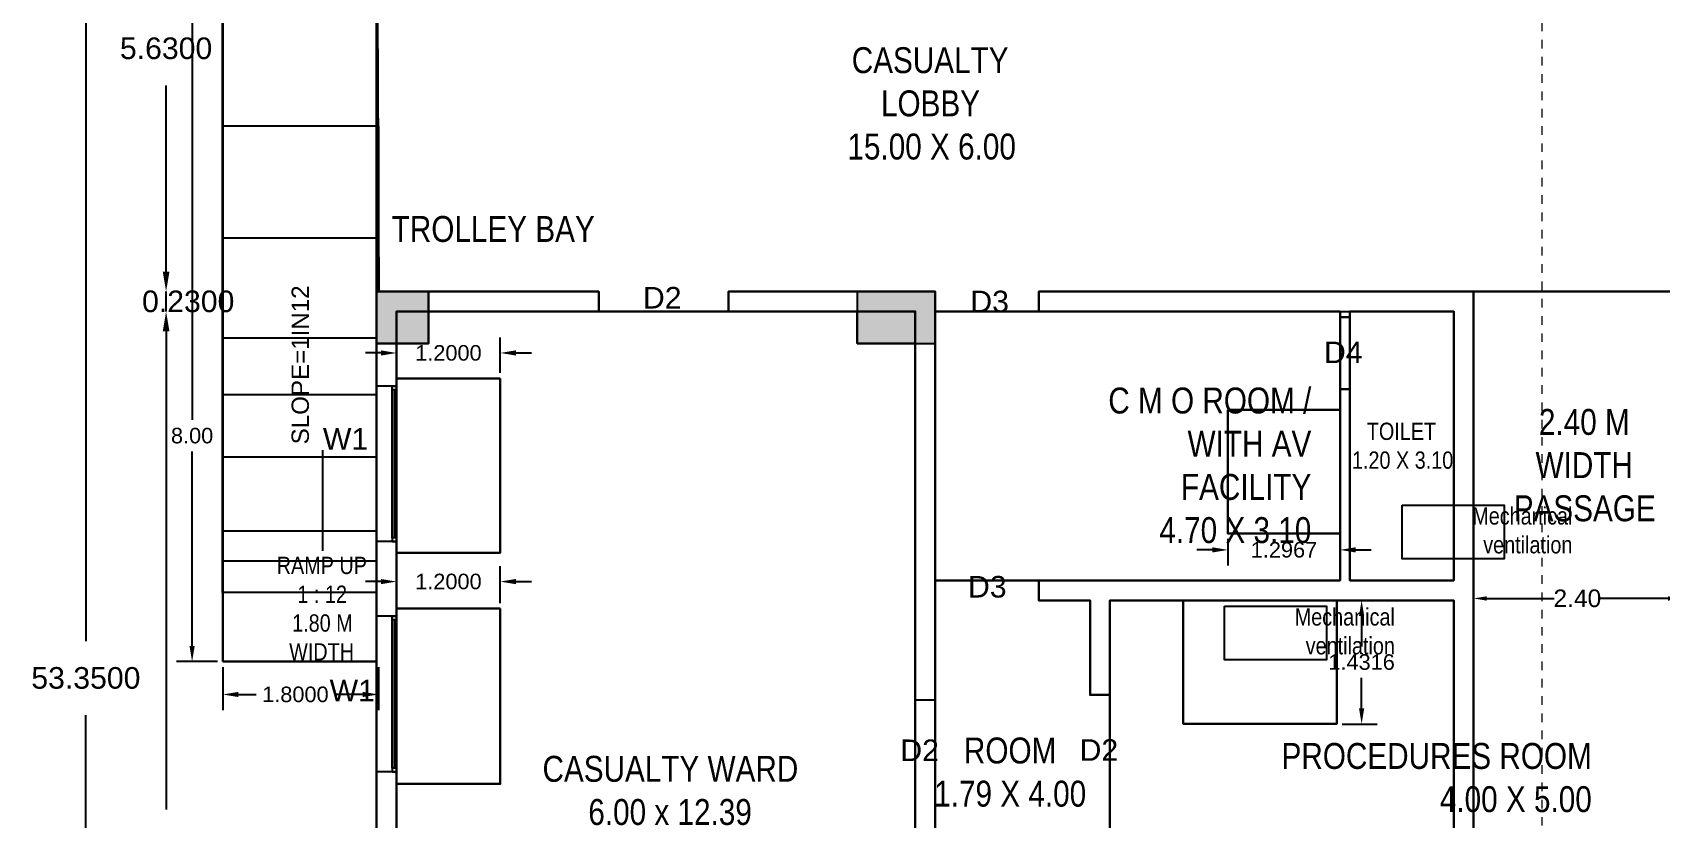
# Model space of a CAD drawing. Header units: metres. Extents: x -38 to 401, y 28 to 287.
# Drawn here: x 207.33 to 226.16, y 187.25 to 196.35 of the extents above; entities that cross this region are included whole.
import ezdxf

# ---------------------------------------------------------------- set-up
doc = ezdxf.new("R2010")
doc.units = ezdxf.units.M
doc.linetypes.add('CENTER', pattern=[2, 1.25, -0.25, 0.25, -0.25])
for name, color, linetype in [('BLK_1_DA_RAMP_1', 30, 'Continuous'), ('BLK_1_FLR_0_AC_ROOM_3', 117, 'Continuous'), ('BLK_1_FLR_0_AC_ROOM_8', 117, 'Continuous'), ('BLK_1_FLR_0_AC_ROOM_9', 117, 'Continuous'), ('BLK_1_FLR_0_ACROOM_3_LIGHT_VENTILATION_1', 117, 'Continuous'), ('BLK_1_FLR_0_ACROOM_3_LIGHT_VENTILATION_2', 117, 'Continuous'), ('BLK_1_FLR_0_ACROOM_8_LIGHT_VENTILATION_1', 117, 'Continuous'), ('BLK_1_FLR_0_ACROOM_9_LIGHT_VENTILATION_1', 117, 'Continuous'), ('BLK_1_FLR_0_BLT_UP_AREA', 1, 'Continuous'), ('BLK_1_FLR_0_CARPET_AREA', 10, 'Continuous'), ('PATH_WAY', 140, 'Continuous'), ('UBEAM', 1, 'Continuous'), ('UHATCH', 8, 'Continuous')]:
    doc.layers.add(name, color=color, linetype=linetype)
doc.layers.add('BLK_1_FLR_0_WC_BATH', color=4, linetype='Continuous', lineweight=30)
doc.layers.add('UCOLUMN', color=6, linetype='Continuous', lineweight=30)
doc.styles.get("Standard").update_dxf_attribs({"font": 'arial.ttf'})
doc.dimstyles.get("Standard").update_dxf_attribs({"dimtxt": 0.18, "dimasz": 0.18, "dimexe": 0.18, "dimexo": 0.0625, "dimgap": 0.09, "dimtad": 0, "dimtih": 1, "dimtoh": 1, "dimdec": 4, "dimzin": 0, "dimdsep": 46, "dimtxsty": 'Standard', "dimcen": 0.09, "dimadec": 0, "dimazin": 0, "dimtfac": 1, "dimtdec": 4, "dimtofl": 0, "dimtmove": 0, "dimatfit": 3, "dimfxl": 0, "dimtolj": 1, "dimtzin": 0, "dimarcsym": 0})
doc.dimstyles.new('STANDARD$0', dxfattribs={"dimtxt": 7, "dimasz": 3, "dimexe": 3, "dimexo": 1, "dimgap": 1.5, "dimtad": 1, "dimdec": 1, "dimzin": 1, "dimdsep": 46, "dimlunit": 4, "dimtxsty": 'Standard', "dimblk": 'OBLIQUE', "dimcen": 0.09375, "dimdle": 1, "dimclrd": 8, "dimclre": 8, "dimclrt": 7, "dimadec": 1, "dimazin": 0, "dimtfac": 1, "dimtdec": 1, "dimtix": 1, "dimtmove": 2, "dimatfit": 3, "dimldrblk": 'ARCHTICK', "dimfxl": 0, "dimfrac": 2, "dimtolj": 1, "dimtzin": 0, "dimarcsym": 0})

# ---------------------------------------------------------------- blocks, each defined once
blk = doc.blocks.new('600X600')
at = {"layer": 'UHATCH', "linetype": 'Continuous'}
h = blk.add_hatch(color=256, dxfattribs=at)
h.dxf.hatch_style = 1
h.paths.add_polyline_path([(600, 600), (0, 600), (0, 0), (600, 0)])
at = {"layer": 'UCOLUMN', "linetype": 'Continuous'}
blk.add_lwpolyline([(0, 0), (600, 0), (600, 600), (0, 600)], close=True, dxfattribs=at)
blk = doc.blocks.new('750 x 750')
blk.add_blockref('600X600', (0, 75))
blk = doc.blocks.new('900 X 900')
at = {"linetype": 'Continuous'}
h = blk.add_hatch(color=256, dxfattribs=at)
h.dxf.hatch_style = 1
h.paths.add_polyline_path([(0, 150), (900, 150), (900, 750), (0, 750)])
blk.add_lwpolyline([(0, 150), (900, 150), (900, 750), (0, 750)], close=True, dxfattribs=at)
blk = doc.blocks.new('COLUMN LAYOUT')
at = {"layer": 'UBEAM', "color": 7, "linetype": 'Continuous'}
for name, p in [('750 x 750', (-21325, 18015)), ('900 X 900', (-15765, 17940))]:
    blk.add_blockref(name, p, dxfattribs=at)
blk = doc.blocks.new('*D587')
at = {"color": 0, "lineweight": -2}
for p, q in [((208.876, 192.89), (208.876, 187.353)), ((208.876, 180.96), (208.876, 186.497))]:
    blk.add_line(p, q, dxfattribs=at)
at = {"color": 0}
for points in [[(208.838, 192.89), (208.915, 192.89), (208.876, 193.12)], [(208.838, 180.96), (208.915, 180.96), (208.876, 180.73)]]:
    blk.add_solid(points, dxfattribs=at)
at = {"layer": 'Defpoints', "color": 0}
for p in [(208.876, 193.12), (211.542, 193.12), (211.542, 180.73)]:
    blk.add_point(p, dxfattribs=at)
at = {"color": 0, "lineweight": 25, "insert": (208.876, 186.925), "char_height": 0.25, "attachment_point": 5}
blk.add_mtext('\\A1;12.3900', dxfattribs=at)
blk = doc.blocks.new('*D588')
at = {"color": 0, "lineweight": -2}
for p, q in [((208.876, 193.58), (208.876, 193.81)), ((208.876, 193.12), (208.876, 193.35)), ((208.876, 192.89), (208.876, 192.66))]:
    blk.add_line(p, q, dxfattribs=at)
at = {"color": 0}
for points in [[(208.838, 193.58), (208.915, 193.58), (208.876, 193.35)], [(208.838, 192.89), (208.915, 192.89), (208.876, 193.12)]]:
    blk.add_solid(points, dxfattribs=at)
at = {"layer": 'Defpoints', "color": 0}
for p in [(208.876, 193.35), (211.312, 193.35), (211.542, 193.12)]:
    blk.add_point(p, dxfattribs=at)
at = {"color": 0, "lineweight": 25, "insert": (209.132, 193.235), "char_height": 0.25, "attachment_point": 5}
blk.add_mtext('\\A1;0.2300', dxfattribs=at)
blk = doc.blocks.new('*D589')
at = {"color": 0, "lineweight": -2}
for p, q in [((208.876, 198.75), (208.876, 196.593)), ((208.876, 193.58), (208.876, 195.737))]:
    blk.add_line(p, q, dxfattribs=at)
at = {"color": 0}
for points in [[(208.838, 198.75), (208.915, 198.75), (208.876, 198.98)], [(208.838, 193.58), (208.915, 193.58), (208.876, 193.35)]]:
    blk.add_solid(points, dxfattribs=at)
at = {"layer": 'Defpoints', "color": 0}
for p in [(208.876, 198.98), (211.336, 198.98), (211.312, 193.35)]:
    blk.add_point(p, dxfattribs=at)
at = {"color": 0, "lineweight": 25, "insert": (208.876, 196.165), "char_height": 0.25, "attachment_point": 5}
blk.add_mtext('\\A1;5.6300', dxfattribs=at)
blk = doc.blocks.new('*D598')
at = {"color": 0, "lineweight": -2}
for p, q in [((207.948, 215.32), (207.948, 189.303)), ((207.948, 162.43), (207.948, 188.447))]:
    blk.add_line(p, q, dxfattribs=at)
at = {"color": 0}
for points in [[(207.91, 215.32), (207.987, 215.32), (207.948, 215.55)], [(207.91, 162.43), (207.987, 162.43), (207.948, 162.2)]]:
    blk.add_solid(points, dxfattribs=at)
at = {"layer": 'Defpoints', "color": 0}
for p in [(207.948, 215.55), (211.336, 215.55), (211.312, 162.2)]:
    blk.add_point(p, dxfattribs=at)
at = {"color": 0, "lineweight": 25, "insert": (207.948, 188.875), "char_height": 0.25, "attachment_point": 5}
blk.add_mtext('\\A1;53.3500', dxfattribs=at)
blk = doc.blocks.new('*D724')
at = {"layer": 'Defpoints', "color": 0}
for p in [(224.002, 189.786), (226.402, 189.797), (226.402, 189.786)]:
    blk.add_point(p, dxfattribs=at)
at = {"layer": 'PATH_WAY', "color": 0, "lineweight": -2}
for p, q in [((224.002, 189.786), (224.002, 189.797)), ((224.154, 189.797), (224.934, 189.797)), ((226.249, 189.797), (225.469, 189.797)), ((226.402, 189.786), (226.402, 189.797))]:
    blk.add_line(p, q, dxfattribs=at)
at = {"layer": 'PATH_WAY', "color": 0}
for points in [[(224.154, 189.822), (224.154, 189.771), (224.002, 189.797)], [(226.249, 189.822), (226.249, 189.771), (226.402, 189.797)]]:
    blk.add_solid(points, dxfattribs=at)
at = {"layer": 'PATH_WAY', "color": 0, "lineweight": 30, "insert": (225.202, 189.797), "char_height": 0.2032, "attachment_point": 5}
blk.add_mtext('\\A1;2.40', dxfattribs=at)
blk = doc.blocks.new('*D738')
at = {"layer": 'BLK_1_FLR_0_ACROOM_3_LIGHT_VENTILATION_1', "color": 0, "lineweight": -2}
for p, q in [((211.542, 192.407), (211.542, 192.819)), ((212.742, 192.407), (212.742, 192.819)), ((211.362, 192.639), (211.182, 192.639)), ((212.922, 192.639), (213.102, 192.639))]:
    blk.add_line(p, q, dxfattribs=at)
at = {"layer": 'BLK_1_FLR_0_ACROOM_3_LIGHT_VENTILATION_1', "color": 0}
for points in [[(211.362, 192.669), (211.362, 192.609), (211.542, 192.639)], [(212.922, 192.669), (212.922, 192.609), (212.742, 192.639)]]:
    blk.add_solid(points, dxfattribs=at)
at = {"layer": 'Defpoints', "color": 0}
for p in [(212.742, 192.639), (211.542, 192.345), (212.742, 192.345)]:
    blk.add_point(p, dxfattribs=at)
at = {"layer": 'BLK_1_FLR_0_ACROOM_3_LIGHT_VENTILATION_1', "color": 0, "lineweight": 30, "insert": (212.142, 192.639), "char_height": 0.18, "attachment_point": 5}
blk.add_mtext('\\A1;1.2000', dxfattribs=at)
blk = doc.blocks.new('*D739')
at = {"layer": 'BLK_1_FLR_0_ACROOM_3_LIGHT_VENTILATION_2', "color": 0, "lineweight": -2}
for p, q in [((211.542, 189.741), (211.542, 190.172)), ((212.742, 189.741), (212.742, 190.172)), ((211.362, 189.992), (211.182, 189.992)), ((212.922, 189.992), (213.102, 189.992))]:
    blk.add_line(p, q, dxfattribs=at)
at = {"layer": 'BLK_1_FLR_0_ACROOM_3_LIGHT_VENTILATION_2', "color": 0}
for points in [[(211.362, 190.022), (211.362, 189.962), (211.542, 189.992)], [(212.922, 190.022), (212.922, 189.962), (212.742, 189.992)]]:
    blk.add_solid(points, dxfattribs=at)
at = {"layer": 'Defpoints', "color": 0}
for p in [(212.742, 189.992), (211.542, 189.679), (212.742, 189.679)]:
    blk.add_point(p, dxfattribs=at)
at = {"layer": 'BLK_1_FLR_0_ACROOM_3_LIGHT_VENTILATION_2', "color": 0, "lineweight": 30, "insert": (212.142, 189.992), "char_height": 0.18, "attachment_point": 5}
blk.add_mtext('\\A1;1.2000', dxfattribs=at)
blk = doc.blocks.new('*D911')
at = {"layer": 'BLK_1_DA_RAMP_1', "color": 0, "lineweight": -2}
for p, q in [((209.469, 197.196), (208.997, 197.196)), ((209.177, 197.016), (209.177, 191.863)), ((209.177, 189.245), (209.177, 191.499)), ((209.469, 189.065), (208.997, 189.065))]:
    blk.add_line(p, q, dxfattribs=at)
at = {"layer": 'BLK_1_DA_RAMP_1', "color": 0}
for points in [[(209.147, 197.016), (209.207, 197.016), (209.177, 197.196)], [(209.147, 189.245), (209.207, 189.245), (209.177, 189.065)]]:
    blk.add_solid(points, dxfattribs=at)
at = {"layer": 'Defpoints', "color": 0}
for p in [(209.532, 197.196), (209.177, 189.065), (209.532, 189.065)]:
    blk.add_point(p, dxfattribs=at)
at = {"layer": 'BLK_1_DA_RAMP_1', "color": 0, "lineweight": 30, "insert": (209.177, 191.681), "char_height": 0.18, "attachment_point": 5}
blk.add_mtext('\\A1;8.00', dxfattribs=at)
blk = doc.blocks.new('*D912')
at = {"layer": 'BLK_1_DA_RAMP_1', "color": 0, "lineweight": -2}
for p, q in [((209.532, 189.002), (209.532, 188.505)), ((211.332, 189.002), (211.332, 188.505)), ((209.712, 188.685), (209.917, 188.685)), ((211.152, 188.685), (210.827, 188.685))]:
    blk.add_line(p, q, dxfattribs=at)
at = {"layer": 'BLK_1_DA_RAMP_1', "color": 0}
for points in [[(209.712, 188.715), (209.712, 188.655), (209.532, 188.685)], [(211.152, 188.715), (211.152, 188.655), (211.332, 188.685)]]:
    blk.add_solid(points, dxfattribs=at)
at = {"layer": 'Defpoints', "color": 0}
for p in [(209.532, 189.065), (211.332, 189.065), (211.332, 188.685)]:
    blk.add_point(p, dxfattribs=at)
at = {"layer": 'BLK_1_DA_RAMP_1', "color": 0, "lineweight": 30, "insert": (210.372, 188.685), "char_height": 0.18, "attachment_point": 5}
blk.add_mtext('\\A1;1.8000', dxfattribs=at)
blk = doc.blocks.new('*D936')
at = {"layer": 'BLK_1_FLR_0_ACROOM_8_LIGHT_VENTILATION_1', "color": 0, "lineweight": -2}
for p, q in [((221.16, 190.485), (221.16, 190.179)), ((222.457, 190.485), (222.457, 190.179)), ((220.98, 190.359), (220.8, 190.359)), ((222.637, 190.359), (222.817, 190.359))]:
    blk.add_line(p, q, dxfattribs=at)
at = {"layer": 'BLK_1_FLR_0_ACROOM_8_LIGHT_VENTILATION_1', "color": 0}
for points in [[(220.98, 190.389), (220.98, 190.329), (221.16, 190.359)], [(222.637, 190.389), (222.637, 190.329), (222.457, 190.359)]]:
    blk.add_solid(points, dxfattribs=at)
at = {"layer": 'Defpoints', "color": 0}
for p in [(221.16, 190.547), (222.457, 190.547), (221.16, 190.359)]:
    blk.add_point(p, dxfattribs=at)
at = {"layer": 'BLK_1_FLR_0_ACROOM_8_LIGHT_VENTILATION_1', "color": 0, "lineweight": 30, "insert": (221.808, 190.359), "char_height": 0.18, "attachment_point": 5}
blk.add_mtext('\\A1;1.2967', dxfattribs=at)
blk = doc.blocks.new('*D937')
at = {"layer": 'BLK_1_FLR_0_ACROOM_9_LIGHT_VENTILATION_1', "color": 0, "lineweight": -2}
for p, q in [((222.48, 189.775), (222.886, 189.775)), ((222.706, 189.595), (222.706, 189.241)), ((222.706, 188.523), (222.706, 188.877)), ((222.48, 188.343), (222.886, 188.343))]:
    blk.add_line(p, q, dxfattribs=at)
at = {"layer": 'BLK_1_FLR_0_ACROOM_9_LIGHT_VENTILATION_1', "color": 0}
for points in [[(222.676, 189.595), (222.736, 189.595), (222.706, 189.775)], [(222.676, 188.523), (222.736, 188.523), (222.706, 188.343)]]:
    blk.add_solid(points, dxfattribs=at)
at = {"layer": 'Defpoints', "color": 0}
for p in [(222.418, 189.775), (222.418, 188.343), (222.706, 188.343)]:
    blk.add_point(p, dxfattribs=at)
at = {"layer": 'BLK_1_FLR_0_ACROOM_9_LIGHT_VENTILATION_1', "color": 0, "lineweight": 30, "insert": (222.706, 189.059), "char_height": 0.18, "attachment_point": 5}
blk.add_mtext('\\A1;1.4316', dxfattribs=at)

msp = doc.modelspace()

# ---------------------------------------------------------------- linework, layer by layer
at = {"linetype": 'CENTER', "lineweight": 20, "ltscale": 0.05}
msp.add_line((224.79262, 217.26594), (224.79262, 160.05121), dxfattribs=at)
at = {"color": 7, "lineweight": 25}
for p, q in [((209.52382, 197.06487), (209.52382, 189.86487)), ((211.31282, 195.26487), (209.52382, 195.26487)), ((211.31198, 193.34958), (211.31282, 195.26487)), ((211.33682, 195.26487), (211.31282, 195.26487)), ((211.33598, 193.34979), (211.33682, 195.26487)), ((211.31282, 193.96623), (209.52382, 193.96623)), ((213.88182, 193.34979), (211.31182, 193.34979)), ((211.31182, 193.34979), (211.31182, 192.25479)), ((213.88182, 193.11979), (213.88182, 193.34979)), ((224.00182, 193.34979), (218.97182, 193.34979)), ((218.97182, 193.34979), (218.97182, 193.11979)), ((224.00182, 180.49979), (224.00182, 193.34979)), ((211.54182, 192.25479), (211.54182, 193.11979)), ((211.54182, 193.11979), (213.88182, 193.11979)), ((218.97182, 193.11979), (223.77182, 193.11979)), ((223.77182, 193.11979), (223.77182, 190.00479)), ((211.31282, 192.81188), (209.52382, 192.81188)), ((211.31282, 192.15225), (209.52382, 192.15225)), ((211.54182, 192.25479), (211.31182, 192.25479)), ((211.31182, 192.25479), (211.31182, 190.45479)), ((211.49071, 190.49738), (211.4907, 192.23874)), ((211.51274, 192.2122), (211.51275, 190.49738)), ((211.52126, 192.2122), (211.52127, 190.49738)), ((211.54181, 192.23874), (211.54182, 190.49738)), ((222.57182, 192.21979), (222.45682, 192.21979)), ((222.45682, 192.21979), (222.45682, 190.00479)), ((222.57182, 190.00479), (222.57182, 192.21979)), ((211.31282, 191.43078), (209.52382, 191.43078)), ((210.69015, 190.34742), (210.69015, 191.51342)), ((211.31282, 190.57667), (209.52382, 190.57667)), ((211.31182, 190.45479), (211.31182, 189.58979)), ((211.54182, 190.45479), (211.31182, 190.45479)), ((211.54182, 189.58979), (211.54182, 190.45479)), ((211.31282, 190.22758), (209.52382, 190.22758)), ((211.31282, 189.86487), (209.52382, 189.86487)), ((222.45682, 190.00479), (218.97182, 190.00479)), ((218.97182, 190.00479), (218.97182, 189.77479)), ((223.77182, 190.00479), (222.57182, 190.00479)), ((218.97182, 189.77479), (219.56482, 189.77479)), ((219.56482, 189.77479), (219.56482, 188.67979)), ((219.79482, 188.67979), (219.79482, 189.77479)), ((219.79482, 189.77479), (223.77182, 189.77479)), ((223.77182, 189.77479), (223.77182, 184.77479)), ((211.54182, 189.58979), (211.31182, 189.58979)), ((211.31182, 189.58979), (211.31182, 187.78979)), ((211.49071, 187.83238), (211.4907, 189.57374)), ((211.51274, 189.5472), (211.51275, 187.83238)), ((211.52126, 189.5472), (211.52127, 187.83238)), ((211.54181, 189.57374), (211.54182, 187.83238)), ((219.56482, 188.67979), (219.79482, 188.67979)), ((211.31182, 187.78979), (211.31182, 185.75979)), ((211.54182, 187.78979), (211.31182, 187.78979)), ((211.54182, 185.75979), (211.54182, 187.78979))]:
    msp.add_line(p, q, dxfattribs=at)
msp.add_lwpolyline([(215.38182, 193.11979), (215.38182, 193.34979), (217.77182, 193.34979), (217.77182, 188.61979), (217.54182, 188.61979), (217.54182, 193.11979), (215.38182, 193.11979)], dxfattribs=at)
at = {"color": 7, "lineweight": 30}
msp.add_lwpolyline([(224.00182, 180.49979), (226.40182, 180.49979), (226.40182, 193.34979), (224.00182, 193.34979)], close=True, dxfattribs=at)
at = {"color": 7, "lineweight": 25}
for points in [[(211.54181, 192.2122), (211.4907, 192.2122), (211.4907, 192.25479), (211.54181, 192.25479)], [(223.17478, 190.87496), (224.35421, 190.87496), (224.35421, 190.25354), (223.17478, 190.25354)], [(211.54182, 190.49738), (211.49071, 190.49738), (211.49071, 190.45479), (211.54182, 190.45479)], [(221.12104, 189.70566), (222.30047, 189.70566), (222.30047, 189.08424), (221.12104, 189.08424)], [(211.54181, 189.5472), (211.4907, 189.5472), (211.4907, 189.58979), (211.54181, 189.58979)], [(211.54182, 187.83238), (211.49071, 187.83238), (211.49071, 187.78979), (211.54182, 187.78979)]]:
    msp.add_lwpolyline(points, close=True, dxfattribs=at)
at = {"layer": 'BLK_1_DA_RAMP_1', "color": 1, "lineweight": 30}
msp.add_lwpolyline([(209.53182, 189.06487), (209.53182, 197.06487), (211.31182, 197.06487), (211.31182, 189.06487)], close=True, dxfattribs=at)
at = {"layer": 'BLK_1_FLR_0_AC_ROOM_3', "color": 2, "lineweight": 30}
msp.add_lwpolyline([(211.54182, 180.72979), (217.54182, 180.72979), (217.54182, 193.11979), (211.54182, 193.11979)], close=True, dxfattribs=at)
at = {"layer": 'BLK_1_FLR_0_AC_ROOM_8', "color": 2, "lineweight": 30}
msp.add_lwpolyline([(222.45682, 190.00479), (217.77182, 190.00479), (217.77182, 193.11979), (222.45682, 193.11979)], close=True, dxfattribs=at)
at = {"layer": 'BLK_1_FLR_0_AC_ROOM_9', "color": 2, "lineweight": 30}
msp.add_lwpolyline([(223.77182, 184.77479), (219.79482, 184.77479), (219.79482, 189.77479), (223.77182, 189.77479)], close=True, dxfattribs=at)
at = {"layer": 'BLK_1_FLR_0_ACROOM_3_LIGHT_VENTILATION_1', "color": 2, "lineweight": 30}
msp.add_lwpolyline([(212.74182, 192.34488), (212.74182, 190.32565), (211.54182, 190.32565), (211.54182, 192.34488)], close=True, dxfattribs=at)
at = {"layer": 'BLK_1_FLR_0_ACROOM_3_LIGHT_VENTILATION_2', "color": 2, "lineweight": 30}
msp.add_lwpolyline([(212.74182, 189.67856), (212.74182, 187.64974), (211.54182, 187.64974), (211.54182, 189.67856)], close=True, dxfattribs=at)
at = {"layer": 'BLK_1_FLR_0_ACROOM_8_LIGHT_VENTILATION_1', "color": 2, "lineweight": 30}
msp.add_lwpolyline([(221.16016, 191.97867), (222.45682, 191.97867), (222.45682, 190.54711), (221.16016, 190.54711)], close=True, dxfattribs=at)
at = {"layer": 'BLK_1_FLR_0_ACROOM_9_LIGHT_VENTILATION_1', "color": 2, "lineweight": 30}
msp.add_lwpolyline([(220.64345, 189.77479), (222.4177, 189.77479), (222.4177, 188.34323), (220.64345, 188.34323)], close=True, dxfattribs=at)
at = {"layer": 'BLK_1_FLR_0_BLT_UP_AREA', "color": 12, "lineweight": 30}
msp.add_lwpolyline([(211.31182, 162.19968), (211.31182, 215.54979), (234.36182, 215.54979), (234.36182, 205.57979), (232.86182, 205.57979), (232.86182, 162.19968)], close=True, dxfattribs=at)
at = {"layer": 'BLK_1_FLR_0_CARPET_AREA', "color": 15, "linetype": 'Continuous', "lineweight": 30}
for points in [[(211.54182, 187.11979), (211.54182, 192.74979), (211.91182, 192.74979), (211.91182, 193.11979), (213.88182, 193.11979), (213.88182, 193.34979), (211.33598, 193.35091), (211.31182, 198.97979)], [(217.77182, 187.11979), (217.77182, 193.34979), (215.38182, 193.34979), (215.38182, 193.11979), (216.87182, 193.11979), (216.87182, 192.74979), (217.54182, 192.74979), (217.54182, 187.11979)], [(224.00182, 180.49979), (224.00182, 193.34979), (218.97182, 193.34979), (218.97182, 193.11979), (222.45682, 193.11979), (222.45682, 193.05231), (222.57182, 193.05231), (222.57182, 193.11979), (223.77182, 193.11979), (223.77182, 190.00479), (222.57182, 190.00479), (222.57182, 192.21979), (222.45682, 192.21979), (222.45682, 190.00479), (218.97182, 190.00479), (218.97182, 189.77479), (219.56482, 189.77479), (219.56482, 188.67979), (219.79482, 188.67979), (219.79482, 189.77479), (223.77182, 189.77479), (223.77182, 184.77479)]]:
    msp.add_lwpolyline(points, dxfattribs=at)
at = {"layer": 'BLK_1_FLR_0_WC_BATH', "color": 3, "linetype": 'Continuous', "lineweight": 30}
msp.add_lwpolyline([(222.57182, 190.00479), (223.77182, 190.00479), (223.77182, 193.11979), (222.57182, 193.11979)], close=True, dxfattribs=at)

# ---------------------------------------------------------------- block references
at = {"color": 7, "lineweight": 25, "xscale": 0.001, "yscale": 0.001, "zscale": 0.001}
msp.add_blockref('COLUMN LAYOUT', (232.63682, 174.65979), dxfattribs=at)
msp.add_blockref('COLUMN LAYOUT', (232.63682, 174.65979), dxfattribs=at)

# ---------------------------------------------------------------- texts
at = {"color": 7, "lineweight": 25}
for s, insert, char_height, width, attachment_point in [('{\\fArial Narrow|b0|i0|c0|p34;\\W6.42265; \\W1;CASUALTY \\P{\\W9.959048; }LOBBY\\P{\\W5.895879; }15.00 X 6.00}', (216.19436, 196.17897), 0.3, 3.0224593, 1), ('{\\fArial Narrow|b0|i0|c0|p34;\\W3.5811; \\W1;TROLLEY BAY}', (211.14382, 193.92029), 0.3, 3.0224593, 7), ('{\\fArial Narrow|b0|i0|c0|p34;C M O ROOM / WITH AV FACILITY\\P4.70 X 3.10}', (222.12438, 192.23826), 0.3, 2.587582, 3), ('{\\fArial Narrow|b0|i0|c0|p34;\\W5.2504;  \\W1;2.40 M\\P\\W5.04858;  \\W1;WIDTH\\P{\\W7.453694; }PASSAGE}', (223.75402, 191.99049), 0.3, 3.0224593, 1), ('{\\fArial Narrow|b0|i0|c0|p34;\\W7.86793; \\W1;TOILET\\P{\\W5.167719; }1.20 X 3.10}', (222.26493, 191.83191), 0.2, 1.7947681, 1), ('{\\fArial Narrow|b0|i0|c0|p34;Mechanical\\Pventilation}', (225.14482, 190.31582), 0.2, 2.774038, 9), ('{\\fArial Narrow|b0|i0|c0|p34;\\W6.68728;  \\W1;RAMP UP\\P\\W8.5679;  \\W1;1 : 12\\P\\W8.08878;  \\W1;1.80 M \\P\\W7.81576;  \\W1;WIDTH}', (209.3038, 190.27905), 0.2, 2.7201691, 1), ('{\\fArial Narrow|b0|i0|c0|p34;Mechanical\\Pventilation}', (223.09108, 189.14652), 0.2, 2.774038, 9), ('{\\fArial Narrow|b0|i0|c0|p34;\\W4.06899; \\W1;ROOM\\P{\\W0.472626; }1.79 X 4.00}', (217.71685, 188.18637), 0.3, 1.7947681, 1), ('{\\fArial Narrow|b0|i0|c0|p34;\\W0.51579; \\W1;CASUALTY WARD\\P{\\W6.05969; }6.00 x 12.39}', (213.18147, 187.9742), 0.3, 3.0224593, 1), ('{\\fArial Narrow|b0|i0|c0|p34;PROCEDURES ROOM\\P4.00 X 5.00}', (225.36888, 188.12303), 0.3, 6.9552799, 3)]:
    msp.add_mtext(s, dxfattribs=dict(at, insert=insert, char_height=char_height, width=width, attachment_point=attachment_point))
at = {"color": 7, "lineweight": 25, "char_height": 0.25, "attachment_point": 1}
for s, insert in [('D2', (214.39233, 193.40349)), ('D3', (218.17977, 193.36018, -13428.15809)), ('D4', (222.2711, 192.77098, -21472.93065)), ('W1', (210.69015, 191.769)), ('D3', (218.15273, 190.05718, -13428.15809)), ('W1', (210.76786, 188.85507)), ('D2', (217.36977, 188.16368)), ('D2', (219.44377, 188.16668))]:
    msp.add_mtext_dynamic_manual_height_columns(s, width=331.5310086, gutter_width=1000, heights=[0], dxfattribs=dict(at, insert=insert))
at = {"layer": 'BLK_1_DA_RAMP_1', "color": 1, "lineweight": 30, "insert": (210.32768, 192.50094), "char_height": 0.2, "width": 1.8904692, "attachment_point": 2, "rotation": 90}
msp.add_mtext('SLOPE=1IN12', dxfattribs=at)

# ---------------------------------------------------------------- dimensions: what is measured, and where the dimension line sits
at = {"lineweight": 25}
for base, p1, p2, override, picture, middle in [((207.94844, 215.54979), (211.31182, 162.19979), (211.33582, 215.54979), {"dimscale": 1, "dimtxt": 0.25, "dimasz": 0.23, "dimgap": 0.3, "dimpost": '\\X', "dimse1": 1, "dimse2": 1, "dimfxl": 25.4}, '*D598', (207.94844, 188.87479)), ((208.87642, 198.97979), (211.31182, 193.34979), (211.33582, 198.97979), {"dimscale": 1, "dimtxt": 0.25, "dimasz": 0.23, "dimgap": 0.3, "dimpost": '\\X', "dimse1": 1, "dimse2": 1, "dimtmove": 1, "dimfxl": 25.4}, '*D589', (208.87642, 196.16479)), ((208.87642, 193.11979), (211.54182, 180.72979), (211.54182, 193.11979), {"dimscale": 1, "dimtxt": 0.25, "dimasz": 0.23, "dimgap": 0.3, "dimpost": '\\X', "dimse1": 1, "dimse2": 1, "dimtmove": 1, "dimfxl": 25.4}, '*D587', (208.87642, 186.92479))]:
    dim = msp.add_linear_dim(base=base, p1=p1, p2=p2, angle=90, dimstyle='Standard', override=override, dxfattribs=at)
    dim.commit()
    dim.dimension.update_dxf_attribs({"geometry": picture, "text_midpoint": middle})
dim = msp.add_linear_dim(base=(208.87642, 193.34979), p1=(211.54182, 193.11979), p2=(211.31182, 193.34979), angle=90, dimstyle='Standard', override={"dimscale": 1, "dimtxt": 0.25, "dimasz": 0.23, "dimgap": 0.3, "dimpost": '\\X', "dimse1": 1, "dimse2": 1, "dimtmove": 1, "dimfxl": 25.4}, dxfattribs=at)
dim.commit()
dim.dimension.update_dxf_attribs({"geometry": '*D588', "text_midpoint": (209.13209, 193.23479), "dimtype": 128})
at = {"layer": 'BLK_1_DA_RAMP_1', "color": 1, "lineweight": 30}
dim = msp.add_linear_dim(base=(209.17721, 189.06487), p1=(209.53182, 197.19606), p2=(209.53182, 189.06487), angle=90, text='8.00', dimstyle='Standard', dxfattribs=at)
dim.commit()
dim.dimension.update_dxf_attribs({"geometry": '*D911', "text_midpoint": (209.17721, 191.68121), "dimtype": 160})
at = {"layer": 'BLK_1_DA_RAMP_1', "color": 2, "lineweight": 30}
dim = msp.add_linear_dim(base=(211.33182, 188.68522), p1=(209.53182, 189.06487), p2=(211.33182, 189.06487), angle=180, dimstyle='Standard', dxfattribs=at)
dim.commit()
dim.dimension.update_dxf_attribs({"geometry": '*D912', "text_midpoint": (210.37209, 188.68522), "dimtype": 160})
at = {"layer": 'BLK_1_FLR_0_ACROOM_3_LIGHT_VENTILATION_1', "color": 232, "lineweight": 30}
dim = msp.add_linear_dim(base=(212.74182, 192.63881), p1=(211.54182, 192.34488), p2=(212.74182, 192.34488), dimstyle='Standard', dxfattribs=at)
dim.commit()
dim.dimension.update_dxf_attribs({"geometry": '*D738', "text_midpoint": (212.14182, 192.63881)})
at = {"layer": 'BLK_1_FLR_0_ACROOM_3_LIGHT_VENTILATION_2', "color": 232, "lineweight": 30}
dim = msp.add_linear_dim(base=(212.74182, 189.99231), p1=(211.54182, 189.67856), p2=(212.74182, 189.67856), dimstyle='Standard', dxfattribs=at)
dim.commit()
dim.dimension.update_dxf_attribs({"geometry": '*D739', "text_midpoint": (212.14182, 189.99231)})
at = {"layer": 'BLK_1_FLR_0_ACROOM_8_LIGHT_VENTILATION_1', "color": 232, "lineweight": 30}
dim = msp.add_linear_dim(base=(221.16016, 190.35873), p1=(222.45682, 190.54711), p2=(221.16016, 190.54711), dimstyle='STANDARD$0', override={"dimtxt": 0.18, "dimasz": 0.18, "dimexe": 0.18, "dimexo": 0.0625, "dimgap": 0.09, "dimtad": 0, "dimtih": 1, "dimtoh": 1, "dimdec": 4, "dimzin": 0, "dimlunit": 2, "dimpost": '', "dimcen": 0.09, "dimdle": 0, "dimclrd": 0, "dimclre": 0, "dimclrt": 0, "dimadec": 0, "dimtdec": 4, "dimtix": 0, "dimtofl": 0, "dimtmove": 0, "dimfrac": 0}, dxfattribs=at)
dim.commit()
dim.dimension.update_dxf_attribs({"geometry": '*D936', "text_midpoint": (221.80849, 190.35873)})
at = {"layer": 'BLK_1_FLR_0_ACROOM_9_LIGHT_VENTILATION_1', "color": 232, "lineweight": 30}
dim = msp.add_linear_dim(base=(222.70575, 188.34323), p1=(222.4177, 189.77479), p2=(222.4177, 188.34323), angle=90, dimstyle='STANDARD$0', override={"dimtxt": 0.18, "dimasz": 0.18, "dimexe": 0.18, "dimexo": 0.0625, "dimgap": 0.09, "dimtad": 0, "dimtih": 1, "dimtoh": 1, "dimdec": 4, "dimzin": 0, "dimlunit": 2, "dimpost": '', "dimcen": 0.09, "dimdle": 0, "dimclrd": 0, "dimclre": 0, "dimclrt": 0, "dimadec": 0, "dimtdec": 4, "dimtix": 0, "dimtofl": 0, "dimtmove": 0, "dimfrac": 0}, dxfattribs=at)
dim.commit()
dim.dimension.update_dxf_attribs({"geometry": '*D937', "text_midpoint": (222.70575, 189.05901)})
at = {"layer": 'PATH_WAY', "color": 4, "lineweight": 30}
dim = msp.add_linear_dim(base=(226.40182, 189.79653), p1=(224.00182, 189.78624), p2=(226.40182, 189.78624), dimstyle='STANDARD$0', override={"dimscale": 0.001, "dimtxt": 203.2, "dimasz": 152.5, "dimexe": 0, "dimexo": 0, "dimgap": 2.286, "dimtad": 0, "dimtoh": 1, "dimdec": 2, "dimzin": 0, "dimlunit": 2, "dimpost": '', "dimcen": 2.286, "dimdle": 0, "dimclrd": 0, "dimclre": 0, "dimclrt": 0, "dimadec": 0, "dimtdec": 2, "dimtix": 0, "dimtofl": 0, "dimtmove": 0, "dimfxl": 89.5, "dimfxlon": 1, "dimfrac": 0}, dxfattribs=at)
dim.commit()
dim.dimension.update_dxf_attribs({"geometry": '*D724', "text_midpoint": (225.20182, 189.79653)})

doc.saveas('drawing.dxf')
